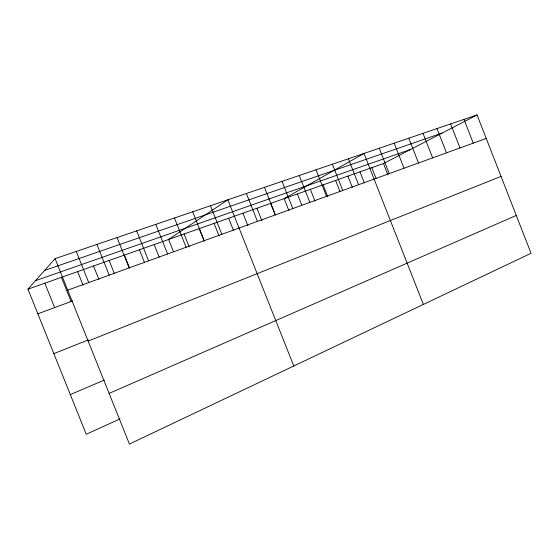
<?xml version="1.0" encoding="UTF-8"?>
<svg xmlns="http://www.w3.org/2000/svg" width="559" height="559" viewBox="0 0 559 559"><rect width="100%" height="100%" fill="white"/><g stroke="black" fill="none" stroke-linecap="round" stroke-linejoin="round"><path stroke-width="0.84" d="M120.003 418.88L86.261 434.273L27.95 289.157L55.089 258.656L477.051 114.937L531.05 253.276L129.429 444.063L55.089 258.656M27.95 289.157L383.467 163.542L477.051 114.937M109.117 393.396L516.285 215.446M70.315 394.591L104.421 380.015M88.133 341.074L501.039 176.399M53.86 353.63L88.336 339.907M37.858 313.809L72.698 300.903M67.723 290.177L486.225 138.436M35.496 280.674L410.599 149.449M44.601 270.437L442.169 133.056M109.131 260.473L114.309 273.421M96.903 244.416L109.194 275.14M93.535 265.986L98.908 279.409M76.269 251.445L88.727 282.561M77.624 271.604L83.053 285.167M61.399 277.341L71.091 301.504M44.846 283.189L54.642 307.597M184.072 233.997L189.159 246.778M174.457 217.996L186.105 247.253M173.423 251.571L168.601 239.462L227.862 199.808L293.775 365.991M155.786 224.362L167.581 253.968M154.158 244.562L159.175 257.147M136.648 230.874L148.603 260.85M139.436 249.768L144.501 262.471M124.426 255.072L129.548 267.894M117.027 237.561L129.143 267.908M256.937 208.248L261.94 220.875M246.386 193.498L257.433 221.392M242.934 213.196L247.986 225.948M228.652 218.241L233.438 230.308M210.484 205.726L221.825 234.298M214.083 223.39L219.065 235.926M192.687 211.791L204.182 240.698M199.228 228.638L204.259 241.299M332.395 164.206L342.737 190.458M335.624 180.445L340.068 191.737M323.109 184.868L327.735 196.6M316.017 169.782L326.491 196.349M310.364 189.368L315.038 201.212M299.24 175.498L309.854 202.379M297.388 193.959L301.79 205.111M282.057 181.354L292.811 208.563M288.926 210.694L284.161 198.634L364.007 153.439L423.373 304.431M264.442 187.349L275.342 214.894M270.675 203.392L275.175 214.761M408.769 138.192L418.495 162.99M394.186 143.16L404.024 168.238M379.268 148.24L389.232 173.604M383.467 163.542L387.925 174.89M371.826 167.658L376.144 178.649M359.975 171.844L364.335 182.933M348.383 158.763L358.599 184.708M347.908 176.106L352.31 187.293M463.984 119.388L473.256 143.132M450.624 123.937L460.008 147.939M436.977 128.584L446.473 152.845M423.03 133.335L432.638 157.862"/></g></svg>
